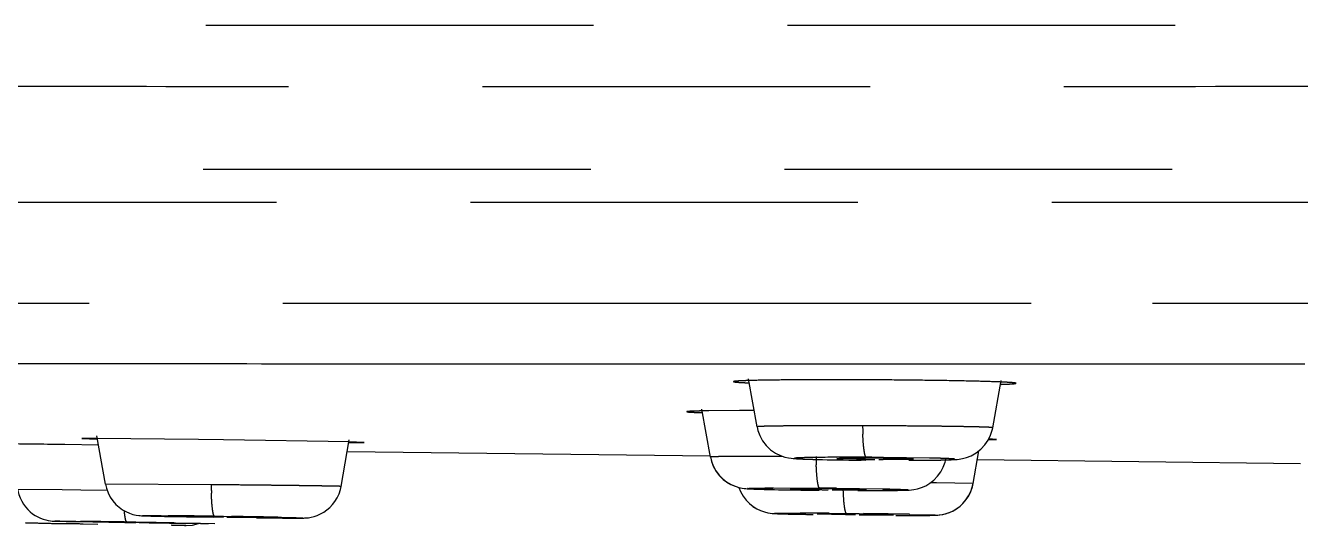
# Model space of a CAD drawing. Header units: millimetres. Extents: x 4625 to 5171, y -2661 to -1889.
# Drawn here: x 4965.166 to 4969.343, y -2175.84 to -2174.203 of the extents above; entities that cross this region are included whole.
import ezdxf

# ---------------------------------------------------------------- set-up
doc = ezdxf.new("R2010")
doc.units = ezdxf.units.MM
doc.header["$LTSCALE"] = 0.1
doc.linetypes.add('HIDDENX2', pattern=[19.05, 12.7, -6.35])
doc.layers.add('HIDDEN', color=8, linetype='HIDDENX2')

msp = doc.modelspace()

# ---------------------------------------------------------------- linework, layer by layer
at = {"layer": 'HIDDEN'}
for p, q in [((4974.6475, -2174.2026), (4957.1369, -2174.2026)), ((4974.638, -2174.6746), (4960.5371, -2174.6746)), ((4953.2886, -2174.7808), (5001.5757, -2174.7808)), ((4967.2794, -2175.1129), (4964.4251, -2175.1124)), ((4967.3303, -2175.1129), (4967.2794, -2175.1129)), ((4967.4326, -2175.1129), (4967.3303, -2175.1129)), ((4967.4835, -2175.1129), (4967.4326, -2175.1129)), ((4967.8233, -2175.1129), (4967.4835, -2175.1129)), ((4967.9488, -2175.113), (4967.8233, -2175.1129)), ((4968.0743, -2175.113), (4967.9488, -2175.113)), ((4968.0975, -2175.113), (4968.0743, -2175.113)), ((4968.258, -2175.113), (4968.0975, -2175.113)), ((4968.4106, -2175.113), (4968.258, -2175.113)), ((4968.4611, -2175.113), (4968.4106, -2175.113)), ((4972.0334, -2175.1131), (4968.4611, -2175.113)), ((4965.0805, -2175.3098), (4965.3064, -2175.3099)), ((4965.3064, -2175.3099), (4965.3495, -2175.3099)), ((4965.3495, -2175.3099), (4965.4021, -2175.3099)), ((4965.4021, -2175.3099), (4965.4315, -2175.3099)), ((4965.4315, -2175.3099), (4965.5273, -2175.3099)), ((4965.5273, -2175.3099), (4965.5567, -2175.3099)), ((4965.5567, -2175.3099), (4965.581, -2175.3099)), ((4965.581, -2175.3099), (4965.6522, -2175.3099)), ((4965.6522, -2175.3099), (4965.6894, -2175.3099)), ((4965.6894, -2175.3099), (4965.8143, -2175.3099)), ((4965.8143, -2175.3099), (4965.8918, -2175.3099)), ((4965.8918, -2175.3099), (4965.9394, -2175.31)), ((4965.9394, -2175.31), (4965.9876, -2175.31)), ((4965.9876, -2175.31), (4966.0389, -2175.31)), ((4966.0389, -2175.31), (4966.0782, -2175.31)), ((4966.0782, -2175.31), (4966.275, -2175.31)), ((4966.275, -2175.31), (4966.3261, -2175.31)), ((4966.3261, -2175.31), (4967.4203, -2175.3102)), ((4967.4203, -2175.3102), (4967.486, -2175.3102)), ((4967.486, -2175.3102), (4967.5177, -2175.3102)), ((4967.5177, -2175.3102), (4967.7598, -2175.3102)), ((4967.7598, -2175.3102), (4967.8849, -2175.3102)), ((4967.8849, -2175.3102), (4967.9491, -2175.3102)), ((4967.9491, -2175.3102), (4967.995, -2175.3102)), ((4967.995, -2175.3102), (4968.01, -2175.3102)), ((4968.01, -2175.3102), (4968.3466, -2175.3103)), ((4968.3466, -2175.3103), (4968.3973, -2175.3103)), ((4968.3973, -2175.3103), (4968.4114, -2175.3103)), ((4968.4114, -2175.3103), (4968.4458, -2175.3103)), ((4968.4458, -2175.3103), (4969.2914, -2175.3104)), ((4969.2914, -2175.3104), (4969.342, -2175.3104)), ((4969.342, -2175.3104), (4969.3571, -2175.3104)), ((4967.5629, -2175.5168), (4967.5353, -2175.3601)), ((4968.335, -2175.5198), (4968.3622, -2175.3655)), ((4967.4101, -2175.6157), (4967.3823, -2175.4585)), ((4967.5049, -2175.4638), (4967.4053, -2175.4645)), ((4967.5629, -2175.5167), (4967.5629, -2175.5168)), ((4967.9492, -2175.5135), (4967.9087, -2175.5134)), ((4965.4001, -2175.5545), (4965.3509, -2175.555)), ((4965.3509, -2175.555), (4965.4008, -2175.5569)), ((4965.428, -2175.7046), (4965.4001, -2175.5463)), ((4965.7333, -2175.5578), (4965.4001, -2175.5545)), ((4965.8147, -2175.5589), (4965.7333, -2175.5578)), ((4966.2271, -2175.5661), (4965.8147, -2175.5589)), ((4966.2001, -2175.712), (4966.227, -2175.5593)), ((4968.3214, -2175.5591), (4968.3395, -2175.5587)), ((4968.3469, -2175.558), (4968.3226, -2175.5564)), ((4968.3395, -2175.5587), (4968.3469, -2175.558)), ((4965.405, -2175.5766), (4965.2951, -2175.575)), ((4966.2204, -2175.5971), (4967.4102, -2175.6123)), ((4966.2268, -2175.5685), (4966.2762, -2175.568)), ((4966.2762, -2175.568), (4966.2271, -2175.5661)), ((4968.2706, -2175.7027), (4968.2895, -2175.5955)), ((4967.41, -2175.6157), (4967.4101, -2175.6157)), ((4967.7674, -2175.6239), (4967.9188, -2175.626)), ((4967.8299, -2175.6215), (4967.8242, -2175.6208)), ((4967.8885, -2175.6231), (4967.8299, -2175.6215)), ((4967.9492, -2175.6193), (4967.9366, -2175.6192)), ((4968.1274, -2175.619), (4967.9777, -2175.6169)), ((4968.1792, -2175.6325), (4968.1821, -2175.6199)), ((4968.2846, -2175.6235), (4969.3434, -2175.637)), ((4965.2868, -2175.7234), (4965.1408, -2175.7225)), ((4965.348, -2175.724), (4965.2868, -2175.7234)), ((4965.4335, -2175.7248), (4965.348, -2175.724)), ((4965.7748, -2175.7064), (4965.4281, -2175.7046)), ((4965.8147, -2175.7068), (4965.7748, -2175.7064)), ((4967.6163, -2175.717), (4967.768, -2175.7173)), ((4967.674, -2175.7198), (4967.6715, -2175.7201)), ((4967.6715, -2175.7201), (4967.7666, -2175.7225)), ((4967.7521, -2175.7191), (4967.674, -2175.7198)), ((4967.7965, -2175.7194), (4967.7842, -2175.7193)), ((4967.9215, -2175.7221), (4967.8225, -2175.7196)), ((4967.8234, -2175.7177), (4967.9752, -2175.7199)), ((4967.8409, -2175.7231), (4967.9088, -2175.7228)), ((4967.9088, -2175.7228), (4967.9189, -2175.7224)), ((4967.9189, -2175.7224), (4967.9215, -2175.7221)), ((4968.1508, -2175.7002), (4968.1325, -2175.6999)), ((4968.2706, -2175.7027), (4968.1508, -2175.7002)), ((4965.5578, -2175.8084), (4965.5661, -2175.8087)), ((4965.5661, -2175.8087), (4965.5764, -2175.809)), ((4965.5764, -2175.809), (4965.5959, -2175.8094)), ((4965.5959, -2175.8094), (4965.6213, -2175.81)), ((4965.6213, -2175.81), (4965.6539, -2175.8106)), ((4965.6539, -2175.8106), (4965.694, -2175.8113)), ((4965.6924, -2175.8097), (4965.6897, -2175.8098)), ((4965.6897, -2175.8098), (4965.7834, -2175.8119)), ((4965.771, -2175.8103), (4965.6924, -2175.8097)), ((4965.694, -2175.8113), (4965.7409, -2175.8121)), ((4965.7409, -2175.8121), (4965.7834, -2175.8127)), ((4965.8032, -2175.8107), (4965.771, -2175.8103)), ((4965.7834, -2175.8119), (4965.8147, -2175.8123)), ((4965.7858, -2175.8097), (4965.8411, -2175.8104)), ((4965.8147, -2175.8109), (4965.8032, -2175.8107)), ((4965.8391, -2175.8112), (4965.8147, -2175.8109)), ((4965.8262, -2175.8125), (4965.8584, -2175.8129)), ((4965.9397, -2175.8134), (4965.8391, -2175.8112)), ((4965.8584, -2175.8129), (4965.9268, -2175.8135)), ((4965.9227, -2175.8146), (4965.9504, -2175.8149)), ((4965.9268, -2175.8135), (4965.937, -2175.8135)), ((4965.937, -2175.8135), (4965.9397, -2175.8134)), ((4965.9504, -2175.8149), (4965.9871, -2175.8152)), ((4967.6741, -2175.8025), (4967.6956, -2175.8029)), ((4967.6956, -2175.8029), (4967.7209, -2175.8034)), ((4967.7627, -2175.8017), (4967.7601, -2175.8019)), ((4967.7601, -2175.8019), (4967.8523, -2175.804)), ((4967.841, -2175.8017), (4967.7627, -2175.8017)), ((4967.7995, -2175.8001), (4967.8212, -2175.8003)), ((4967.8212, -2175.8003), (4967.8564, -2175.8006)), ((4967.8564, -2175.8006), (4967.884, -2175.8009)), ((4967.8851, -2175.8021), (4967.8731, -2175.802)), ((4967.884, -2175.8009), (4967.9118, -2175.8012)), ((4968.0045, -2175.8042), (4967.9178, -2175.8025)), ((4967.9292, -2175.8048), (4967.9973, -2175.8049)), ((4967.9973, -2175.8049), (4968.0075, -2175.8048)), ((4968.0101, -2175.8046), (4968.0045, -2175.8042)), ((4968.0075, -2175.8048), (4968.0101, -2175.8046)), ((4968.1245, -2175.8067), (4968.0623, -2175.8068)), ((4968.0636, -2175.8034), (4968.1252, -2175.8048)), ((4965.2485, -2175.833), (4965.1663, -2175.8317)), ((4965.1663, -2175.8317), (4965.2511, -2175.833)), ((4965.3429, -2175.8344), (4965.2485, -2175.833)), ((4965.2511, -2175.833), (4965.3458, -2175.8345)), ((4965.266, -2175.826), (4965.2733, -2175.8262)), ((4965.2733, -2175.8262), (4965.2999, -2175.8268)), ((4965.2999, -2175.8268), (4965.3865, -2175.8284)), ((4965.3068, -2175.8339), (4965.4028, -2175.8354)), ((4965.3458, -2175.8345), (4965.4028, -2175.8354)), ((4965.3865, -2175.8284), (4965.4912, -2175.8301)), ((4965.4051, -2175.8279), (4965.4025, -2175.8279)), ((4965.4025, -2175.8279), (4965.4958, -2175.8297)), ((4965.4839, -2175.8288), (4965.4051, -2175.8279)), ((4965.5162, -2175.8293), (4965.4839, -2175.8288)), ((4965.4912, -2175.8301), (4965.4959, -2175.8302)), ((4965.4958, -2175.8297), (4965.5275, -2175.8302)), ((4965.4984, -2175.8286), (4965.5537, -2175.8295)), ((4965.5274, -2175.8295), (4965.5162, -2175.8293)), ((4965.5515, -2175.8298), (4965.5274, -2175.8295)), ((4965.5387, -2175.8304), (4965.571, -2175.8308)), ((4965.5537, -2175.8295), (4965.6109, -2175.8304)), ((4965.571, -2175.8308), (4965.6395, -2175.8317)), ((4965.6109, -2175.8304), (4965.7054, -2175.832)), ((4965.6524, -2175.8317), (4965.6143, -2175.8309)), ((4965.6383, -2175.8323), (4965.681, -2175.8328)), ((4965.6395, -2175.8317), (4965.6497, -2175.8318)), ((4965.692, -2175.8399), (4965.6438, -2175.8391)), ((4965.6453, -2175.8392), (4965.687, -2175.8398)), ((4965.6497, -2175.8318), (4965.6524, -2175.8317)), ((4965.681, -2175.8328), (4965.732, -2175.8335)), ((4965.687, -2175.8398), (4965.692, -2175.8399)), ((4965.7396, -2175.8335), (4965.7035, -2175.8331)), ((4965.7054, -2175.832), (4965.7869, -2175.8337)), ((4965.9871, -2175.8152), (4966.0082, -2175.8154)), ((4966.0082, -2175.8154), (4966.0264, -2175.8155)), ((4966.0264, -2175.8155), (4966.0416, -2175.8156)), ((4966.0416, -2175.8156), (4966.0541, -2175.8156)), ((4966.0541, -2175.8156), (4966.0639, -2175.8156)), ((4966.0639, -2175.8156), (4966.0715, -2175.8155))]:
    msp.add_line(p, q, dxfattribs=at)
for points in [[(4967.563, -2175.5167), (4967.5657, -2175.5285), (4967.5716, -2175.5453), (4967.5807, -2175.5623), (4967.5927, -2175.5782), (4967.6073, -2175.5922), (4967.6234, -2175.6032), (4967.6397, -2175.6112), (4967.6544, -2175.6161), (4967.6656, -2175.6186), (4967.6743, -2175.6199), (4967.6808, -2175.6206), (4967.6865, -2175.621), (4967.6927, -2175.6214), (4967.6996, -2175.6218), (4967.7075, -2175.6221), (4967.7164, -2175.6225), (4967.7265, -2175.6229), (4967.7377, -2175.6232)], [(4968.1903, -2175.6249), (4968.1985, -2175.6246), (4968.2056, -2175.6243), (4968.2121, -2175.6239), (4968.2181, -2175.6234), (4968.2252, -2175.6227), (4968.2356, -2175.621), (4968.2486, -2175.6177), (4968.2644, -2175.6116), (4968.281, -2175.6022), (4968.2962, -2175.5903), (4968.3095, -2175.5761), (4968.3201, -2175.5606), (4968.3279, -2175.5443), (4968.3331, -2175.5281), (4968.3349, -2175.5197)], [(4967.4101, -2175.6156), (4967.4136, -2175.6303), (4967.4201, -2175.6471), (4967.429, -2175.6629), (4967.4399, -2175.6771), (4967.4524, -2175.6894), (4967.4661, -2175.6994), (4967.4804, -2175.7072), (4967.494, -2175.7127), (4967.5034, -2175.7153)], [(4967.4101, -2175.6156), (4967.4133, -2175.6292), (4967.4195, -2175.6458), (4967.428, -2175.6614), (4967.4384, -2175.6754), (4967.4504, -2175.6876), (4967.4635, -2175.6977), (4967.4773, -2175.7058), (4967.4907, -2175.7116), (4967.5032, -2175.7154), (4967.5137, -2175.7176), (4967.5209, -2175.7186), (4967.5264, -2175.7191), (4967.531, -2175.7195), (4967.5355, -2175.7198), (4967.5405, -2175.72), (4967.5461, -2175.7203), (4967.5525, -2175.7205), (4967.5597, -2175.7208), (4967.5678, -2175.721), (4967.5767, -2175.7213), (4967.5864, -2175.7216)], [(4967.7377, -2175.6232), (4967.7499, -2175.6235), (4967.7632, -2175.6239), (4967.7776, -2175.6242), (4967.7929, -2175.6245), (4967.8093, -2175.6248), (4967.8265, -2175.6251), (4967.8447, -2175.6253), (4967.8637, -2175.6256), (4967.8835, -2175.6258), (4967.904, -2175.626)], [(4968.0603, -2175.6265), (4968.0797, -2175.6264), (4968.0979, -2175.6263), (4968.1149, -2175.6262), (4968.1307, -2175.6261), (4968.1452, -2175.6259), (4968.1584, -2175.6257)], [(4968.1544, -2175.6789), (4968.1649, -2175.6647), (4968.1732, -2175.649), (4968.1792, -2175.6325)], [(4968.1584, -2175.6257), (4968.1703, -2175.6254), (4968.1809, -2175.6252), (4968.1903, -2175.6249)], [(4968.0334, -2175.7246), (4968.042, -2175.7244), (4968.0494, -2175.7242), (4968.0557, -2175.724), (4968.0618, -2175.7237), (4968.0687, -2175.7231), (4968.077, -2175.7221), (4968.0885, -2175.7198), (4968.1018, -2175.7157), (4968.1155, -2175.7098), (4968.1293, -2175.7016), (4968.1424, -2175.6914), (4968.1544, -2175.6789)], [(4965.1408, -2175.7225), (4965.1414, -2175.7258), (4965.1445, -2175.7379), (4965.1487, -2175.7493), (4965.1537, -2175.7599), (4965.1597, -2175.7699), (4965.1664, -2175.779), (4965.1736, -2175.7873), (4965.1814, -2175.7948), (4965.1896, -2175.8014), (4965.1981, -2175.8071), (4965.2067, -2175.812), (4965.2155, -2175.8161), (4965.2242, -2175.8194), (4965.2327, -2175.8219), (4965.2409, -2175.8237), (4965.2481, -2175.8248), (4965.2533, -2175.8254), (4965.2571, -2175.8257), (4965.2593, -2175.8258), (4965.2608, -2175.8258), (4965.2624, -2175.8259), (4965.266, -2175.826)], [(4965.4281, -2175.7046), (4965.4311, -2175.7174), (4965.4367, -2175.7329), (4965.4439, -2175.7471), (4965.4526, -2175.7597), (4965.4623, -2175.7708), (4965.4727, -2175.7802), (4965.4838, -2175.7881), (4965.4951, -2175.7946), (4965.5068, -2175.7998), (4965.518, -2175.8034), (4965.5285, -2175.8058), (4965.537, -2175.8071), (4965.5421, -2175.8076), (4965.5457, -2175.8079), (4965.5486, -2175.8081), (4965.5513, -2175.8082), (4965.5578, -2175.8084)], [(4966.0715, -2175.8155), (4966.0747, -2175.8155), (4966.0778, -2175.8154), (4966.0811, -2175.8153), (4966.0856, -2175.815), (4966.0929, -2175.8143), (4966.1018, -2175.8128), (4966.1117, -2175.8104), (4966.1223, -2175.8068), (4966.1329, -2175.802), (4966.1435, -2175.7961), (4966.1535, -2175.7891), (4966.1631, -2175.7809), (4966.1719, -2175.7715), (4966.1801, -2175.7609), (4966.1873, -2175.749), (4966.1934, -2175.7359), (4966.1979, -2175.7217), (4966.2001, -2175.712)], [(4967.5035, -2175.7155), (4967.5087, -2175.7289), (4967.5171, -2175.7438), (4967.527, -2175.757), (4967.5378, -2175.7682), (4967.5495, -2175.7775), (4967.562, -2175.7853)], [(4967.5035, -2175.7155), (4967.5087, -2175.7289), (4967.517, -2175.7438), (4967.527, -2175.757), (4967.538, -2175.7683)], [(4967.5864, -2175.7216), (4967.5969, -2175.7218), (4967.6081, -2175.7221), (4967.62, -2175.7223), (4967.6327, -2175.7226), (4967.6461, -2175.7228), (4967.6602, -2175.7231), (4967.675, -2175.7233), (4967.6904, -2175.7235), (4967.7065, -2175.7237), (4967.7231, -2175.7239), (4967.7402, -2175.7241), (4967.7665, -2175.7244)], [(4967.8929, -2175.7252), (4967.914, -2175.7253), (4967.9338, -2175.7253), (4967.9523, -2175.7253), (4967.9694, -2175.7252), (4967.9852, -2175.7252), (4967.9994, -2175.7251)], [(4967.9994, -2175.7251), (4968.0122, -2175.7249), (4968.0235, -2175.7248), (4968.0334, -2175.7246)], [(4968.1226, -2175.8068), (4968.1295, -2175.8067), (4968.1355, -2175.8066), (4968.1408, -2175.8065), (4968.1453, -2175.8064), (4968.1498, -2175.8062), (4968.155, -2175.8059), (4968.1616, -2175.8053), (4968.1713, -2175.8038), (4968.1825, -2175.801), (4968.1939, -2175.7971), (4968.2055, -2175.7917), (4968.2169, -2175.785), (4968.228, -2175.7767), (4968.2384, -2175.7668), (4968.248, -2175.7553), (4968.2564, -2175.7423), (4968.2633, -2175.7281), (4968.2684, -2175.7128), (4968.2706, -2175.7027)], [(4968.155, -2175.8059), (4968.1599, -2175.8055), (4968.1694, -2175.8041), (4968.1807, -2175.8016), (4968.1922, -2175.7978), (4968.204, -2175.7925), (4968.2157, -2175.7858), (4968.227, -2175.7775), (4968.2376, -2175.7675), (4968.2474, -2175.7561), (4968.2559, -2175.7432), (4968.2628, -2175.7291), (4968.268, -2175.714), (4968.2705, -2175.7027)], [(4967.538, -2175.7683), (4967.5497, -2175.7777), (4967.5623, -2175.7855)], [(4967.562, -2175.7853), (4967.5745, -2175.7913), (4967.5869, -2175.7956), (4967.5979, -2175.7983), (4967.6063, -2175.7996), (4967.6127, -2175.8003), (4967.6171, -2175.8006), (4967.6209, -2175.8009)], [(4967.6209, -2175.8009), (4967.6252, -2175.8011), (4967.63, -2175.8013), (4967.6355, -2175.8015), (4967.6417, -2175.8017), (4967.6486, -2175.8019), (4967.6562, -2175.8021), (4967.6647, -2175.8023), (4967.6741, -2175.8025)], [(4968.029, -2175.8068), (4968.0444, -2175.8068), (4968.0588, -2175.8069), (4968.0721, -2175.8069), (4968.0844, -2175.8069), (4968.0955, -2175.8069)], [(4968.0955, -2175.8069), (4968.1056, -2175.8069), (4968.1146, -2175.8068), (4968.1226, -2175.8068)], [(4965.6921, -2175.8399), (4965.713, -2175.8385), (4965.7332, -2175.8336), (4965.7335, -2175.8335)]]:
    msp.add_lwpolyline(points, dxfattribs=at)
for centre, radius, start, end in [((4967.8209, -2198.1483), 22.7857, 89.67747, 89.85211), ((4967.4606, -2179.7494), 4.2853, 90.7404, 91.0507), ((4967.5576, -2194.6848), 19.2211, 90.01376, 90.15712), ((4968.9665, -2175.4984), 1.0578, 180.8128, 182.2718), ((4964.458, -2236.0904), 60.5212, 89.207481, 89.380077), ((4968.8097, -2175.6024), 1.0535, 180.6299, 182.1326), ((4967.8718, -2186.8894), 11.273, 89.75027, 90.48169), ((4967.9859, -2169.2342), 6.3897, 269.12675, 269.67078), ((4967.9109, -2182.0879), 6.4688, 89.7724, 89.93478), ((4967.8642, -2190.0931), 14.4766, 89.55107, 89.77567), ((4967.9102, -2182.3362), 6.717, 89.39195, 89.66727), ((4967.9876, -2169.1224), 6.5015, 269.77277, 269.89545), ((4966.8486, -2175.7021), 1.0738, 180.2278, 181.7093), ((4967.7258, -2184.211), 8.4919, 89.60635, 89.82295), ((4967.8695, -2166.8181), 8.905, 269.33771, 269.52995), ((4967.6371, -2194.9668), 19.25, 89.44553, 89.61045), ((4967.723, -2184.6612), 8.9421, 89.36251, 89.52963), ((4967.8671, -2167.2311), 8.492, 269.60635, 269.82295), ((4965.3638, -2206.1346), 30.3279, 89.20284, 89.48966), ((4965.2967, -2212.8185), 37.0121, 88.92228, 89.15716), ((4967.9772, -2161.2556), 14.55, 268.91922, 269.09368), ((4967.6735, -2189.7237), 13.9242, 89.68848, 89.87178), ((4967.6345, -2197.3246), 21.5252, 89.56072, 89.69461), ((4967.7486, -2188.6918), 12.8904, 89.44652, 89.58945), ((4968.0263, -2162.3718), 13.4333, 269.25807, 269.39777), ((4967.7439, -2189.2349), 13.4335, 89.25807, 89.39776), ((4968.0215, -2162.9148), 12.8903, 269.44653, 269.58946), ((4967.5763, -2204.5081), 28.7089, 89.11589, 89.33045), ((4968.0926, -2161.9873), 13.8196, 269.68958, 269.87407), ((4967.7886, -2190.3934), 14.5926, 88.9204, 89.09428), ((4964.5777, -2236.564), 60.7424, 89.131473, 89.274718), ((4965.1393, -2202.3069), 26.4802, 88.97215, 89.10798), ((4965.8486, -2166.2462), 9.5879, 269.34821, 269.50557)]:
    msp.add_arc(centre, radius, start, end, dxfattribs=at)
for points, knots in [([(4953.3285, -2174.4018), (4953.3901, -2174.4046), (4953.4863, -2174.4079), (4953.6218, -2174.4084), (4953.741, -2174.4065), (4953.8797, -2174.4038), (4954.0439, -2174.4014), (4954.241, -2174.4), (4954.4792, -2174.3996), (4954.7672, -2174.4001), (4955.114, -2174.4009), (4955.5267, -2174.4013), (4956.221, -2174.4017), (4957.2668, -2174.4021), (4958.4256, -2174.4022), (4959.4788, -2174.402), (4960.3486, -2174.4015), (4961.2604, -2174.4009), (4962.2063, -2174.4005), (4963.1789, -2174.4005), (4964.1725, -2174.4008), (4965.1827, -2174.4015), (4966.2058, -2174.4021), (4967.2392, -2174.4023), (4968.2806, -2174.402), (4969.3284, -2174.4016), (4970.7344, -2174.4015), (4972.4998, -2174.4016), (4973.9143, -2174.4018), (4974.6231, -2174.402)], [0, 0, 0, 0, 0.008693, 0.013563, 0.019077, 0.025498, 0.033098, 0.042221, 0.053265, 0.066647, 0.082803, 0.102116, 0.124783, 0.180626, 0.249442, 0.288037, 0.329006, 0.371968, 0.416503, 0.462256, 0.508988, 0.556479, 0.60457, 0.653132, 0.702062, 0.751286, 0.800738, 0.900141, 1, 1, 1, 1]), ([(4967.486, -2175.3688), (4967.486, -2175.3689), (4967.4864, -2175.3691), (4967.4869, -2175.3693), (4967.488, -2175.3696), (4967.4901, -2175.3699), (4967.4937, -2175.3703), (4967.4992, -2175.3708), (4967.5063, -2175.3713), (4967.5149, -2175.3718), (4967.525, -2175.3723), (4967.5322, -2175.3727), (4967.5361, -2175.3728)], [0, 0, 0, 0, 0.00623, 0.018978, 0.039229, 0.06719, 0.146502, 0.257003, 0.398201, 0.569504, 0.770308, 1, 1, 1, 1]), ([(4967.5356, -2175.3653), (4967.5318, -2175.3654), (4967.5246, -2175.3657), (4967.5146, -2175.3661), (4967.5061, -2175.3665), (4967.4991, -2175.3669), (4967.4936, -2175.3673), (4967.49, -2175.3677), (4967.4879, -2175.368), (4967.4869, -2175.3683), (4967.4864, -2175.3684), (4967.486, -2175.3687), (4967.486, -2175.3688)], [0, 0, 0, 0, 0.229679, 0.430487, 0.601794, 0.742976, 0.853425, 0.932707, 0.960685, 0.980962, 0.99374, 1, 1, 1, 1]), ([(4967.8797, -2175.3628), (4967.8123, -2175.3626), (4967.7179, -2175.3626), (4967.6032, -2175.3638), (4967.5559, -2175.3647), (4967.5356, -2175.3653)], [0, 0, 0, 0, 0.58809, 0.822959, 1, 1, 1, 1]), ([(4968.3629, -2175.3701), (4968.3388, -2175.3691), (4968.282, -2175.3674), (4968.1862, -2175.3655), (4968.0724, -2175.364), (4967.9913, -2175.3633), (4967.9492, -2175.363)], [0, 0, 0, 0, 0.174622, 0.412022, 0.694495, 1, 1, 1, 1]), ([(4968.3616, -2175.3777), (4968.3654, -2175.3775), (4968.3726, -2175.3773), (4968.3826, -2175.3769), (4968.3911, -2175.3765), (4968.3981, -2175.3761), (4968.4036, -2175.3757), (4968.4073, -2175.3753), (4968.4094, -2175.3749), (4968.4104, -2175.3747), (4968.411, -2175.3745), (4968.4114, -2175.3743), (4968.4114, -2175.3742)], [0, 0, 0, 0, 0.228316, 0.428172, 0.598918, 0.739912, 0.85053, 0.930405, 0.958851, 0.979708, 0.993157, 1, 1, 1, 1]), ([(4968.4114, -2175.3742), (4968.4114, -2175.3741), (4968.4112, -2175.3738), (4968.4102, -2175.3735), (4968.4079, -2175.373), (4968.4041, -2175.3726), (4968.3988, -2175.3721), (4968.3919, -2175.3716), (4968.3835, -2175.3711), (4968.3737, -2175.3706), (4968.3666, -2175.3702), (4968.3629, -2175.3701)], [0, 0, 0, 0, 0.005899, 0.018036, 0.06513, 0.143697, 0.253872, 0.39519, 0.567058, 0.768868, 1, 1, 1, 1]), ([(4967.382, -2175.4648), (4967.3783, -2175.4649), (4967.3712, -2175.465), (4967.3613, -2175.4653), (4967.3529, -2175.4656), (4967.3459, -2175.4659), (4967.3411, -2175.4661), (4967.338, -2175.4663), (4967.3363, -2175.4665), (4967.335, -2175.4667), (4967.334, -2175.4668), (4967.3334, -2175.467), (4967.3331, -2175.4671), (4967.3331, -2175.4672)], [0, 0, 0, 0, 0.23107, 0.43298, 0.605009, 0.74644, 0.856635, 0.899946, 0.935397, 0.962998, 0.982781, 0.994866, 1, 1, 1, 1]), ([(4967.3331, -2175.4672), (4967.3331, -2175.4673), (4967.3335, -2175.4675), (4967.3341, -2175.4676), (4967.3351, -2175.4678), (4967.3365, -2175.468), (4967.3383, -2175.4682), (4967.3416, -2175.4685), (4967.3466, -2175.4688), (4967.3537, -2175.4692), (4967.3624, -2175.4697), (4967.3726, -2175.4701), (4967.3799, -2175.4703), (4967.3838, -2175.4705)], [0, 0, 0, 0, 0.005622, 0.018313, 0.038666, 0.066803, 0.102771, 0.146559, 0.257348, 0.398642, 0.56989, 0.770531, 1, 1, 1, 1]), ([(4967.9087, -2175.5134), (4967.8857, -2175.5133), (4967.8406, -2175.5132), (4967.7853, -2175.5133), (4967.7434, -2175.5134), (4967.7144, -2175.5135), (4967.6874, -2175.5137), (4967.6626, -2175.5139), (4967.6403, -2175.5142), (4967.6205, -2175.5144), (4967.6035, -2175.5148), (4967.5911, -2175.515), (4967.5826, -2175.5153), (4967.5775, -2175.5155), (4967.5731, -2175.5157), (4967.5695, -2175.5159), (4967.5667, -2175.5161), (4967.5647, -2175.5163), (4967.5635, -2175.5165), (4967.563, -2175.5166), (4967.5629, -2175.5167), (4967.5629, -2175.5167)], [0, 0, 0, 0, 0.200215, 0.390598, 0.479677, 0.563645, 0.641864, 0.713698, 0.778521, 0.835829, 0.885181, 0.926139, 0.943333, 0.958275, 0.970947, 0.981337, 0.989432, 0.995222, 0.998706, 0.999599, 1, 1, 1, 1]), ([(4968.335, -2175.5198), (4968.335, -2175.5197), (4968.3348, -2175.5196), (4968.3344, -2175.5195), (4968.3338, -2175.5194), (4968.3326, -2175.5192), (4968.3304, -2175.519), (4968.3272, -2175.5188), (4968.3231, -2175.5185), (4968.318, -2175.5183), (4968.3121, -2175.5181), (4968.3024, -2175.5177), (4968.2883, -2175.5173), (4968.2689, -2175.5168), (4968.2464, -2175.5164), (4968.2211, -2175.5159), (4968.1931, -2175.5155), (4968.1628, -2175.5151), (4968.1305, -2175.5148), (4968.0841, -2175.5143), (4968.0234, -2175.5139), (4967.9742, -2175.5136), (4967.9492, -2175.5135)], [0, 0, 0, 0, 0.00043, 0.00139, 0.002938, 0.005081, 0.011156, 0.019598, 0.030384, 0.043487, 0.058881, 0.076538, 0.11852, 0.169011, 0.227452, 0.293278, 0.365912, 0.444661, 0.528772, 0.61749, 0.805356, 1, 1, 1, 1]), ([(4967.9209, -2175.6166), (4967.9202, -2175.6165), (4967.9191, -2175.6153), (4967.9182, -2175.6134), (4967.9169, -2175.61), (4967.9154, -2175.6041), (4967.9139, -2175.5951), (4967.9124, -2175.5838), (4967.9107, -2175.5653), (4967.9099, -2175.5506), (4967.9095, -2175.5403)], [0, 0, 0, 0, 0.028997, 0.052609, 0.083504, 0.169032, 0.286152, 0.432617, 0.604791, 1, 1, 1, 1]), ([(4967.6464, -2175.6137), (4967.6296, -2175.6136), (4967.5974, -2175.6136), (4967.5516, -2175.6137), (4967.5165, -2175.6138), (4967.4914, -2175.6139), (4967.4749, -2175.614), (4967.4602, -2175.6142), (4967.4472, -2175.6143), (4967.4362, -2175.6145), (4967.4282, -2175.6147), (4967.4227, -2175.6148), (4967.4194, -2175.6149), (4967.4166, -2175.615), (4967.4143, -2175.6151), (4967.4125, -2175.6153), (4967.4112, -2175.6154), (4967.4106, -2175.6155), (4967.41, -2175.6156), (4967.4101, -2175.6157)], [0, 0, 0, 0, 0.213644, 0.408705, 0.581305, 0.657999, 0.727746, 0.790217, 0.845082, 0.892014, 0.930687, 0.946855, 0.960894, 0.972794, 0.982547, 0.990141, 0.995571, 0.998836, 1, 1, 1, 1]), ([(4967.777, -2175.6169), (4967.7644, -2175.617), (4967.7466, -2175.6172), (4967.7245, -2175.6176), (4967.7115, -2175.618), (4967.701, -2175.6184), (4967.694, -2175.6187), (4967.6898, -2175.6191), (4967.6879, -2175.6193), (4967.6867, -2175.6194), (4967.6861, -2175.6195), (4967.6856, -2175.6197), (4967.6854, -2175.6198), (4967.6852, -2175.62), (4967.6854, -2175.6201), (4967.6857, -2175.6202), (4967.6862, -2175.6203), (4967.6868, -2175.6205), (4967.688, -2175.6206), (4967.69, -2175.6209), (4967.6929, -2175.6211), (4967.6965, -2175.6214), (4967.7007, -2175.6216), (4967.7077, -2175.622), (4967.7181, -2175.6224), (4967.7325, -2175.6229), (4967.7492, -2175.6234), (4967.7611, -2175.6237), (4967.7674, -2175.6239)], [0, 0, 0, 0, 0.216692, 0.305866, 0.380978, 0.441254, 0.485926, 0.502196, 0.514393, 0.518969, 0.522537, 0.52511, 0.526723, 0.527553, 0.528489, 0.530269, 0.53302, 0.536772, 0.541536, 0.554117, 0.570765, 0.591415, 0.615991, 0.644414, 0.712486, 0.794995, 0.891199, 1, 1, 1, 1]), ([(4967.768, -2175.7173), (4967.7673, -2175.7172), (4967.7663, -2175.716), (4967.7653, -2175.7142), (4967.764, -2175.7108), (4967.7626, -2175.705), (4967.7603, -2175.6917), (4967.7582, -2175.6703), (4967.7572, -2175.6519), (4967.7569, -2175.6416)], [0, 0, 0, 0, 0.02843, 0.051703, 0.082277, 0.167287, 0.284134, 0.60307, 1, 1, 1, 1]), ([(4967.8242, -2175.6208), (4967.8242, -2175.6208), (4967.8244, -2175.6207), (4967.8247, -2175.6206), (4967.8252, -2175.6205), (4967.8263, -2175.6204), (4967.8283, -2175.6202), (4967.8312, -2175.6201), (4967.8349, -2175.6199), (4967.8394, -2175.6198), (4967.8446, -2175.6197), (4967.853, -2175.6195), (4967.8651, -2175.6193), (4967.8812, -2175.6192), (4967.8992, -2175.6191), (4967.9117, -2175.6191), (4967.9182, -2175.6191)], [0, 0, 0, 0, 0.001482, 0.004997, 0.010704, 0.018616, 0.041009, 0.072049, 0.111582, 0.159446, 0.215343, 0.278827, 0.426733, 0.59952, 0.792749, 1, 1, 1, 1]), ([(4968.0742, -2175.6222), (4968.0742, -2175.6223), (4968.074, -2175.6224), (4968.0737, -2175.6224), (4968.0731, -2175.6225), (4968.0719, -2175.6227), (4968.0699, -2175.6228), (4968.0668, -2175.623), (4968.0629, -2175.6231), (4968.0582, -2175.6233), (4968.0527, -2175.6234), (4968.0438, -2175.6236), (4968.0312, -2175.6237), (4968.0143, -2175.6238), (4967.9956, -2175.6239), (4967.9825, -2175.6239), (4967.9757, -2175.6239)], [0, 0, 0, 0, 0.001478, 0.005015, 0.010766, 0.01874, 0.041308, 0.072585, 0.11241, 0.160608, 0.216838, 0.28063, 0.429018, 0.601977, 0.794569, 1, 1, 1, 1]), ([(4967.9815, -2175.6195), (4967.9879, -2175.6196), (4968.0003, -2175.6197), (4968.018, -2175.62), (4968.0339, -2175.6203), (4968.0457, -2175.6206), (4968.054, -2175.6209), (4968.0591, -2175.6211), (4968.0636, -2175.6213), (4968.0672, -2175.6215), (4968.0701, -2175.6216), (4968.072, -2175.6218), (4968.0732, -2175.6219), (4968.0737, -2175.622), (4968.074, -2175.6221), (4968.0742, -2175.6222), (4968.0742, -2175.6222)], [0, 0, 0, 0, 0.207752, 0.40043, 0.572638, 0.720307, 0.783685, 0.839447, 0.887285, 0.926968, 0.958266, 0.980957, 0.989011, 0.994843, 0.998455, 1, 1, 1, 1]), ([(4968.1215, -2175.626), (4968.128, -2175.626), (4968.1405, -2175.6258), (4968.158, -2175.6256), (4968.1712, -2175.6253), (4968.1805, -2175.625), (4968.1866, -2175.6249), (4968.1921, -2175.6247), (4968.1968, -2175.6245), (4968.2009, -2175.6242), (4968.2043, -2175.624), (4968.207, -2175.6238), (4968.2088, -2175.6236), (4968.2099, -2175.6234), (4968.2105, -2175.6233), (4968.2108, -2175.6232), (4968.2111, -2175.6231), (4968.2111, -2175.6229), (4968.2109, -2175.6228), (4968.2106, -2175.6227), (4968.21, -2175.6225), (4968.2093, -2175.6224), (4968.2081, -2175.6222), (4968.206, -2175.622), (4968.203, -2175.6218), (4968.1993, -2175.6215), (4968.1949, -2175.6212), (4968.1877, -2175.6209), (4968.1772, -2175.6204), (4968.1627, -2175.6199), (4968.1458, -2175.6194), (4968.1338, -2175.6192), (4968.1274, -2175.619)], [0, 0, 0, 0, 0.113367, 0.214595, 0.302498, 0.341189, 0.376253, 0.407597, 0.435133, 0.458771, 0.478422, 0.494017, 0.505547, 0.509793, 0.513035, 0.515289, 0.516612, 0.517333, 0.518516, 0.52061, 0.52369, 0.527778, 0.532882, 0.546157, 0.563519, 0.5849, 0.610214, 0.639376, 0.708888, 0.792734, 0.89013, 1, 1, 1, 1]), ([(4966.2001, -2175.712), (4966.2001, -2175.712), (4966.1999, -2175.712), (4966.1995, -2175.7119), (4966.1989, -2175.7119), (4966.1981, -2175.7118), (4966.197, -2175.7118), (4966.1952, -2175.7117), (4966.1923, -2175.7116), (4966.1881, -2175.7115), (4966.183, -2175.7114), (4966.1771, -2175.7113), (4966.1703, -2175.7111), (4966.1626, -2175.711), (4966.1507, -2175.7108), (4966.1339, -2175.7105), (4966.1114, -2175.7102), (4966.0861, -2175.7098), (4966.0582, -2175.7094), (4966.028, -2175.7091), (4965.9957, -2175.7087), (4965.9493, -2175.7081), (4965.8888, -2175.7075), (4965.8397, -2175.707), (4965.8147, -2175.7068)], [0, 0, 0, 0, 0.000353, 0.001303, 0.002856, 0.005012, 0.007767, 0.011118, 0.019595, 0.030415, 0.043551, 0.058975, 0.076661, 0.09658, 0.118691, 0.169214, 0.227671, 0.293501, 0.366127, 0.444857, 0.528941, 0.617628, 0.80542, 1, 1, 1, 1]), ([(4967.6146, -2175.7222), (4967.6084, -2175.7221), (4967.5967, -2175.7218), (4967.5803, -2175.7214), (4967.5661, -2175.7209), (4967.5543, -2175.7205), (4967.546, -2175.7202), (4967.5406, -2175.7199), (4967.5376, -2175.7197), (4967.5352, -2175.7195), (4967.5337, -2175.7193), (4967.5329, -2175.7192), (4967.5325, -2175.7191), (4967.5322, -2175.719), (4967.5321, -2175.7189), (4967.5323, -2175.7188), (4967.5328, -2175.7186), (4967.5339, -2175.7185), (4967.5356, -2175.7183), (4967.5381, -2175.7182), (4967.5412, -2175.718), (4967.5467, -2175.7178), (4967.5552, -2175.7176), (4967.5672, -2175.7174), (4967.5879, -2175.7171), (4967.6045, -2175.717), (4967.6163, -2175.717)], [0, 0, 0, 0, 0.11137, 0.210261, 0.295644, 0.366731, 0.4228, 0.444978, 0.463134, 0.477194, 0.487151, 0.490599, 0.493038, 0.494494, 0.49513, 0.496024, 0.49784, 0.504469, 0.515159, 0.529925, 0.548753, 0.571572, 0.628849, 0.701076, 0.787571, 1, 1, 1, 1]), ([(4967.8564, -2175.8006), (4967.8557, -2175.8006), (4967.8547, -2175.7994), (4967.8537, -2175.7976), (4967.8525, -2175.7942), (4967.8511, -2175.7883), (4967.8488, -2175.775), (4967.8468, -2175.7533), (4967.8459, -2175.7347), (4967.8455, -2175.7244)], [0, 0, 0, 0, 0.02777, 0.050709, 0.081012, 0.165719, 0.282568, 0.602237, 1, 1, 1, 1]), ([(4967.9752, -2175.7199), (4967.9814, -2175.7201), (4967.9931, -2175.7203), (4968.0096, -2175.7207), (4968.0238, -2175.7212), (4968.0357, -2175.7216), (4968.044, -2175.7219), (4968.0494, -2175.7222), (4968.0525, -2175.7224), (4968.0548, -2175.7226), (4968.0564, -2175.7228), (4968.0572, -2175.7229), (4968.0577, -2175.723), (4968.0579, -2175.7231), (4968.058, -2175.7232), (4968.0578, -2175.7234), (4968.0574, -2175.7235), (4968.0563, -2175.7236), (4968.0546, -2175.7238), (4968.0521, -2175.7239), (4968.049, -2175.7241), (4968.0436, -2175.7243), (4968.0351, -2175.7245), (4968.0232, -2175.7247), (4968.0026, -2175.725), (4967.986, -2175.7251), (4967.9742, -2175.7251)], [0, 0, 0, 0, 0.111568, 0.210681, 0.296313, 0.367668, 0.424018, 0.446339, 0.464637, 0.478839, 0.488937, 0.492455, 0.494963, 0.496484, 0.497159, 0.497999, 0.499749, 0.506242, 0.516796, 0.531426, 0.550121, 0.572808, 0.629825, 0.701797, 0.788041, 1, 1, 1, 1]), ([(4965.7858, -2175.8097), (4965.7851, -2175.8096), (4965.784, -2175.8085), (4965.7831, -2175.8067), (4965.7819, -2175.8034), (4965.7805, -2175.7976), (4965.7784, -2175.7844), (4965.7765, -2175.7629), (4965.7756, -2175.7444), (4965.7753, -2175.7342)], [0, 0, 0, 0, 0.02731, 0.04998, 0.080026, 0.164304, 0.280904, 0.600779, 1, 1, 1, 1]), ([(4965.4984, -2175.8287), (4965.498, -2175.8286), (4965.497, -2175.828), (4965.4959, -2175.8262), (4965.4948, -2175.8233), (4965.4938, -2175.8193), (4965.4928, -2175.8142), (4965.4914, -2175.8051), (4965.4906, -2175.7977), (4965.4902, -2175.7924)], [0, 0, 0, 0, 0.03329, 0.085961, 0.165001, 0.273641, 0.412788, 0.581261, 1, 1, 1, 1]), ([(4965.6315, -2175.8101), (4965.6199, -2175.8099), (4965.6035, -2175.8096), (4965.5831, -2175.8091), (4965.5713, -2175.8088), (4965.5631, -2175.8086), (4965.5577, -2175.8084), (4965.5547, -2175.8083), (4965.5524, -2175.8082), (4965.5509, -2175.8081), (4965.5501, -2175.808), (4965.5497, -2175.8079), (4965.5495, -2175.8079), (4965.5493, -2175.8078), (4965.5496, -2175.8078), (4965.5498, -2175.8078), (4965.5504, -2175.8077), (4965.5513, -2175.8077), (4965.553, -2175.8077), (4965.5567, -2175.8076), (4965.5631, -2175.8076), (4965.5727, -2175.8076), (4965.5847, -2175.8076), (4965.6054, -2175.8077), (4965.6221, -2175.8078), (4965.634, -2175.8079)], [0, 0, 0, 0, 0.210015, 0.29522, 0.366092, 0.421908, 0.443945, 0.461948, 0.47584, 0.485609, 0.48895, 0.491265, 0.492561, 0.492902, 0.493719, 0.495544, 0.498389, 0.502258, 0.513066, 0.527965, 0.569908, 0.627504, 0.700062, 0.786896, 1, 1, 1, 1]), ([(4965.9928, -2175.813), (4966.0045, -2175.8132), (4966.0209, -2175.8135), (4966.0413, -2175.814), (4966.0531, -2175.8143), (4966.0624, -2175.8146), (4966.0686, -2175.8148), (4966.0721, -2175.815), (4966.0738, -2175.8151), (4966.0746, -2175.8151), (4966.0754, -2175.8153), (4966.0744, -2175.8154), (4966.0736, -2175.8154), (4966.0717, -2175.8155), (4966.068, -2175.8155), (4966.0616, -2175.8156), (4966.0522, -2175.8156), (4966.0401, -2175.8155), (4966.0195, -2175.8154), (4966.0029, -2175.8153), (4965.9911, -2175.8152)], [0, 0, 0, 0, 0.210439, 0.295894, 0.367036, 0.423133, 0.463458, 0.477491, 0.487401, 0.493197, 0.494923, 0.497421, 0.503998, 0.51467, 0.529436, 0.571118, 0.628457, 0.700766, 0.787354, 1, 1, 1, 1]), ([(4967.7027, -2175.803), (4967.691, -2175.8028), (4967.6746, -2175.8025), (4967.6542, -2175.802), (4967.6424, -2175.8016), (4967.6341, -2175.8014), (4967.6288, -2175.8011), (4967.6258, -2175.801), (4967.6234, -2175.8009), (4967.6219, -2175.8007), (4967.6211, -2175.8007), (4967.6207, -2175.8006), (4967.6204, -2175.8006), (4967.6203, -2175.8004), (4967.6206, -2175.8004), (4967.6208, -2175.8003), (4967.6213, -2175.8003), (4967.6222, -2175.8002), (4967.6239, -2175.8001), (4967.6263, -2175.8), (4967.6295, -2175.7999), (4967.635, -2175.7998), (4967.6435, -2175.7997), (4967.6555, -2175.7996), (4967.6762, -2175.7996), (4967.6929, -2175.7996), (4967.7047, -2175.7996)], [0, 0, 0, 0, 0.21022, 0.295553, 0.366569, 0.422544, 0.444667, 0.462759, 0.476746, 0.486616, 0.490012, 0.492387, 0.493755, 0.49422, 0.495041, 0.496841, 0.499654, 0.503486, 0.514213, 0.529028, 0.547913, 0.570795, 0.628209, 0.700586, 0.787239, 1, 1, 1, 1]), ([(4968.1252, -2175.8048), (4968.1283, -2175.8049), (4968.1326, -2175.8051), (4968.1378, -2175.8053), (4968.1408, -2175.8054), (4968.1431, -2175.8056), (4968.1446, -2175.8057), (4968.1455, -2175.8058), (4968.1459, -2175.8059), (4968.1461, -2175.8059), (4968.1463, -2175.806), (4968.146, -2175.8061), (4968.1458, -2175.8061), (4968.1453, -2175.8062), (4968.1444, -2175.8062), (4968.1428, -2175.8063), (4968.1392, -2175.8065), (4968.133, -2175.8066), (4968.1276, -2175.8067), (4968.1245, -2175.8067)], [0, 0, 0, 0, 0.214941, 0.299979, 0.369604, 0.423535, 0.461739, 0.474961, 0.484283, 0.489751, 0.491702, 0.494627, 0.501267, 0.511773, 0.526172, 0.566677, 0.622803, 0.781466, 1, 1, 1, 1]), ([(4965.344, -2175.8276), (4965.3323, -2175.8274), (4965.3121, -2175.827), (4965.2884, -2175.8265), (4965.2747, -2175.8262), (4965.2676, -2175.826), (4965.2646, -2175.826), (4965.2612, -2175.8258), (4965.2652, -2175.8257), (4965.2682, -2175.8257), (4965.2759, -2175.8257), (4965.2899, -2175.8259), (4965.3141, -2175.8261), (4965.3347, -2175.8264), (4965.3466, -2175.8265)], [0, 0, 0, 0, 0.209965, 0.36596, 0.421724, 0.461703, 0.485291, 0.492398, 0.501766, 0.527531, 0.569541, 0.627207, 0.786747, 1, 1, 1, 1])]:
    msp.add_open_spline(points, degree=3, knots=knots, dxfattribs=at)

doc.saveas('drawing.dxf')
